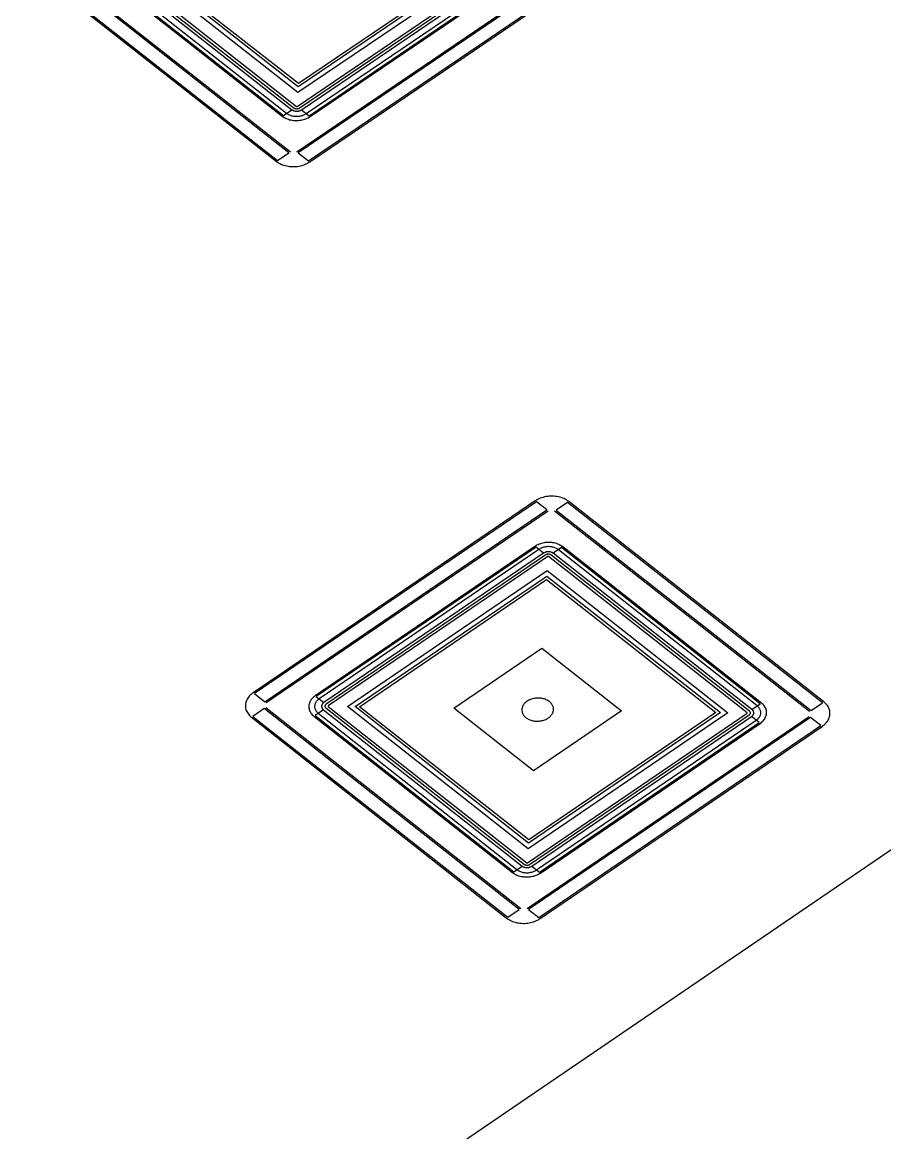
# Model space of a CAD drawing. Extents: x -68 to 264, y 51 to 115.
# Drawn here: x -28.95 to -26.478, y 80.382 to 83.566 of the extents above; entities that cross this region are included whole.
import ezdxf

# ---------------------------------------------------------------- set-up
doc = ezdxf.new("R2010")
doc.units = 0
doc.layers.get('0').update_dxf_attribs({"linetype": 'CONTINUOUS'})

msp = doc.modelspace()

# ---------------------------------------------------------------- linework, layer by layer
for p, q in [((-28.1851, 83.1918), (-28.9133, 83.7639)), ((-28.9091, 83.7667), (-28.1809, 83.1947)), ((-28.7374, 83.7655), (-28.17, 83.3199)), ((-28.7306, 83.7701), (-28.1633, 83.3245)), ((-28.1597, 83.3645), (-28.6757, 83.7698)), ((-28.1585, 83.3804), (-28.6539, 83.7694)), ((-28.1579, 83.3898), (-28.6411, 83.7692)), ((-28.9497, 83.7392), (-28.2215, 83.1671)), ((-28.9459, 83.7417), (-28.2177, 83.1697)), ((-28.7715, 83.7423), (-28.2042, 83.2967)), ((-28.7683, 83.7445), (-28.2009, 83.2989)), ((-28.7592, 83.7507), (-28.1919, 83.3051)), ((-28.7443, 83.7608), (-28.177, 83.3152)), ((-28.1622, 83.1944), (-27.3558, 83.7417)), ((-28.1619, 83.3243), (-27.5335, 83.7508)), ((-27.5883, 83.7523), (-28.1597, 83.3645)), ((-27.61, 83.7526), (-28.1585, 83.3804)), ((-27.352, 83.7387), (-28.1584, 83.1914)), ((-27.6229, 83.7528), (-28.1579, 83.3898)), ((-28.1555, 83.3197), (-27.5273, 83.746)), ((-28.1493, 83.3147), (-27.5211, 83.7411)), ((-28.1358, 83.3042), (-27.5076, 83.7305)), ((-28.1289, 83.1682), (-27.3226, 83.7156)), ((-28.1276, 83.2977), (-27.4994, 83.7241)), ((-28.1255, 83.1656), (-27.3192, 83.7129)), ((-28.1247, 83.2954), (-27.4965, 83.7218)), ((-28.17, 83.3199), (-28.1696, 83.3196)), ((-28.1696, 83.3196), (-28.1691, 83.3192)), ((-28.1691, 83.3192), (-28.1685, 83.3189)), ((-28.1685, 83.3189), (-28.168, 83.3187)), ((-28.168, 83.3187), (-28.1674, 83.3184)), ((-28.1674, 83.3184), (-28.1668, 83.3182)), ((-28.1668, 83.3182), (-28.1662, 83.318)), ((-28.1662, 83.318), (-28.1656, 83.3179)), ((-28.1656, 83.3179), (-28.1649, 83.3178)), ((-28.1649, 83.3178), (-28.1643, 83.3177)), ((-28.1643, 83.3177), (-28.1636, 83.3176)), ((-28.1636, 83.3176), (-28.1629, 83.3176)), ((-28.1633, 83.3245), (-28.1626, 83.3242)), ((-28.1629, 83.3176), (-28.1623, 83.3176)), ((-28.1626, 83.3242), (-28.1619, 83.3243)), ((-28.1623, 83.3176), (-28.1616, 83.3176)), ((-28.1616, 83.3176), (-28.1609, 83.3177)), ((-28.1609, 83.3177), (-28.1603, 83.3178)), ((-28.1603, 83.3178), (-28.1596, 83.3179)), ((-28.1596, 83.3179), (-28.159, 83.3181)), ((-28.159, 83.3181), (-28.1583, 83.3183)), ((-28.1583, 83.3183), (-28.1577, 83.3185)), ((-28.1577, 83.3185), (-28.1571, 83.3188)), ((-28.1571, 83.3188), (-28.1566, 83.319)), ((-28.1566, 83.319), (-28.156, 83.3193)), ((-28.156, 83.3193), (-28.1555, 83.3197)), ((-28.2042, 83.2967), (-28.2016, 83.2948)), ((-28.2016, 83.2948), (-28.1989, 83.2931)), ((-28.2009, 83.2989), (-28.177, 83.3152)), ((-28.1989, 83.2931), (-28.196, 83.2915)), ((-28.196, 83.2915), (-28.193, 83.29)), ((-28.193, 83.29), (-28.1898, 83.2887)), ((-28.1919, 83.3051), (-28.1901, 83.3038)), ((-28.1901, 83.3038), (-28.1881, 83.3025)), ((-28.1898, 83.2887), (-28.1866, 83.2875)), ((-28.1881, 83.3025), (-28.1861, 83.3014)), ((-28.1866, 83.2875), (-28.1832, 83.2865)), ((-28.1861, 83.3014), (-28.184, 83.3004)), ((-28.184, 83.3004), (-28.1817, 83.2994)), ((-28.1832, 83.2865), (-28.1797, 83.2857)), ((-28.1817, 83.2994), (-28.1794, 83.2986)), ((-28.1797, 83.2857), (-28.1762, 83.285)), ((-28.1794, 83.2986), (-28.1771, 83.2979)), ((-28.1771, 83.2979), (-28.1746, 83.2973)), ((-28.177, 83.3152), (-28.1761, 83.3145)), ((-28.1762, 83.285), (-28.1726, 83.2845)), ((-28.1761, 83.3145), (-28.1751, 83.3139)), ((-28.1751, 83.3139), (-28.1741, 83.3134)), ((-28.1746, 83.2973), (-28.1721, 83.2968)), ((-28.1741, 83.3134), (-28.1731, 83.3129)), ((-28.1731, 83.3129), (-28.172, 83.3124)), ((-28.1726, 83.2845), (-28.1689, 83.2842)), ((-28.1721, 83.2968), (-28.1696, 83.2965)), ((-28.172, 83.3124), (-28.1708, 83.312)), ((-28.1708, 83.312), (-28.1696, 83.3116)), ((-28.1696, 83.3116), (-28.1684, 83.3114)), ((-28.1696, 83.2965), (-28.167, 83.2963)), ((-28.1689, 83.2842), (-28.1653, 83.2841)), ((-28.1684, 83.3114), (-28.1672, 83.3111)), ((-28.1672, 83.3111), (-28.1659, 83.3109)), ((-28.167, 83.2963), (-28.1644, 83.2962)), ((-28.1659, 83.3109), (-28.1647, 83.3108)), ((-28.1653, 83.2841), (-28.1616, 83.2841)), ((-28.1647, 83.3108), (-28.1634, 83.3108)), ((-28.1644, 83.2962), (-28.1618, 83.2962)), ((-28.1634, 83.3108), (-28.1621, 83.3108)), ((-28.1621, 83.3108), (-28.1608, 83.3109)), ((-28.1618, 83.2962), (-28.1592, 83.2963)), ((-28.1616, 83.2841), (-28.1579, 83.2843)), ((-28.1608, 83.3109), (-28.1596, 83.311)), ((-28.1596, 83.311), (-28.1583, 83.3112)), ((-28.1592, 83.2963), (-28.1567, 83.2966)), ((-28.1583, 83.3112), (-28.1571, 83.3114)), ((-28.1579, 83.2843), (-28.1542, 83.2847)), ((-28.1571, 83.3114), (-28.1558, 83.3118)), ((-28.1567, 83.2966), (-28.1541, 83.297)), ((-28.1558, 83.3118), (-28.1546, 83.3121)), ((-28.1546, 83.3121), (-28.1535, 83.3125)), ((-28.1542, 83.2847), (-28.1506, 83.2852)), ((-28.1541, 83.297), (-28.1516, 83.2975)), ((-28.1535, 83.3125), (-28.1524, 83.313)), ((-28.1524, 83.313), (-28.1513, 83.3135)), ((-28.1516, 83.2975), (-28.1491, 83.2981)), ((-28.1513, 83.3135), (-28.1502, 83.3141)), ((-28.1506, 83.2852), (-28.147, 83.2859)), ((-28.1502, 83.3141), (-28.1493, 83.3147)), ((-28.1493, 83.3147), (-28.1276, 83.2977)), ((-28.1491, 83.2981), (-28.1467, 83.2989)), ((-28.147, 83.2859), (-28.1435, 83.2868)), ((-28.1467, 83.2989), (-28.1443, 83.2997)), ((-28.1443, 83.2997), (-28.1421, 83.3007)), ((-28.1435, 83.2868), (-28.1401, 83.2879)), ((-28.1421, 83.3007), (-28.1399, 83.3017)), ((-28.1401, 83.2879), (-28.1368, 83.2891)), ((-28.1399, 83.3017), (-28.1378, 83.3029)), ((-28.1378, 83.3029), (-28.1358, 83.3042)), ((-28.1368, 83.2891), (-28.1335, 83.2905)), ((-28.1335, 83.2905), (-28.1304, 83.292)), ((-28.1304, 83.292), (-28.1275, 83.2936)), ((-28.1275, 83.2936), (-28.1247, 83.2954)), ((-28.2177, 83.1697), (-28.1851, 83.1918)), ((-28.1584, 83.1914), (-28.1289, 83.1682)), ((-28.2215, 83.1671), (-28.2184, 83.1649)), ((-28.2184, 83.1649), (-28.2151, 83.1628)), ((-28.2151, 83.1628), (-28.2116, 83.1608)), ((-28.2116, 83.1608), (-28.208, 83.159)), ((-28.208, 83.159), (-28.2042, 83.1574)), ((-28.2042, 83.1574), (-28.2002, 83.156)), ((-28.1483, 83.1552), (-28.1441, 83.1565)), ((-28.1441, 83.1565), (-28.1401, 83.1579)), ((-28.1401, 83.1579), (-28.1362, 83.1596)), ((-28.1362, 83.1596), (-28.1325, 83.1614)), ((-28.1325, 83.1614), (-28.1289, 83.1634)), ((-28.1289, 83.1634), (-28.1255, 83.1656)), ((-28.2002, 83.156), (-28.1961, 83.1548)), ((-28.1961, 83.1548), (-28.1919, 83.1538)), ((-28.1919, 83.1538), (-28.1877, 83.153)), ((-28.1877, 83.153), (-28.1833, 83.1524)), ((-28.1833, 83.1524), (-28.1789, 83.152)), ((-28.1789, 83.152), (-28.1745, 83.1519)), ((-28.1745, 83.1519), (-28.17, 83.1519)), ((-28.17, 83.1519), (-28.1656, 83.1521)), ((-28.1656, 83.1521), (-28.1612, 83.1526)), ((-28.1612, 83.1526), (-28.1568, 83.1533)), ((-28.1568, 83.1533), (-28.1525, 83.1541)), ((-28.1525, 83.1541), (-28.1483, 83.1552)), ((-27.4607, 82.2026), (-27.4648, 82.2012)), ((-27.4566, 82.2039), (-27.4607, 82.2026)), ((-27.4524, 82.205), (-27.4566, 82.2039)), ((-27.448, 82.2059), (-27.4524, 82.205)), ((-27.4437, 82.2065), (-27.448, 82.2059)), ((-27.4392, 82.207), (-27.4437, 82.2065)), ((-27.4348, 82.2072), (-27.4392, 82.207)), ((-27.4303, 82.2073), (-27.4348, 82.2072)), ((-27.4259, 82.2071), (-27.4303, 82.2073)), ((-27.4215, 82.2067), (-27.4259, 82.2071)), ((-27.4171, 82.2061), (-27.4215, 82.2067)), ((-27.4129, 82.2053), (-27.4171, 82.2061)), ((-27.4087, 82.2043), (-27.4129, 82.2053)), ((-27.4046, 82.2031), (-27.4087, 82.2043)), ((-27.4006, 82.2017), (-27.4046, 82.2031)), ((-27.3968, 82.2001), (-27.4006, 82.2017)), ((-27.4794, 82.1935), (-28.2875, 81.6438)), ((-27.476, 82.1908), (-28.2841, 81.6412)), ((-27.476, 82.1957), (-27.4794, 82.1935)), ((-27.4724, 82.1977), (-27.476, 82.1957)), ((-27.4464, 82.1676), (-27.476, 82.1908)), ((-27.4687, 82.1995), (-27.4724, 82.1977)), ((-27.4648, 82.2012), (-27.4687, 82.1995)), ((-27.387, 82.1894), (-27.4197, 82.1672)), ((-27.3931, 82.1983), (-27.3968, 82.2001)), ((-27.3897, 82.1963), (-27.3931, 82.1983)), ((-27.3864, 82.1942), (-27.3897, 82.1963)), ((-26.656, 81.6148), (-27.387, 82.1894)), ((-27.3833, 82.192), (-27.3864, 82.1942)), ((-26.6522, 81.6174), (-27.3833, 82.192)), ((-28.2546, 81.6179), (-27.4464, 82.1676)), ((-27.4426, 82.1646), (-28.2508, 81.6149)), ((-26.6929, 81.5897), (-27.4239, 82.1643)), ((-27.4197, 82.1672), (-26.6887, 81.5926)), ((-27.4505, 82.0741), (-27.4541, 82.0735)), ((-27.4468, 82.0744), (-27.4505, 82.0741)), ((-27.4431, 82.0746), (-27.4468, 82.0744)), ((-27.4394, 82.0747), (-27.4431, 82.0746)), ((-27.4358, 82.0745), (-27.4394, 82.0747)), ((-27.4321, 82.0742), (-27.4358, 82.0745)), ((-27.4285, 82.0737), (-27.4321, 82.0742)), ((-27.4801, 82.0633), (-28.1097, 81.6349)), ((-27.4771, 82.0609), (-28.1068, 81.6326)), ((-27.4689, 82.0545), (-28.0986, 81.6261)), ((-27.4554, 82.0439), (-28.0851, 81.6155)), ((-27.4773, 82.0651), (-27.4801, 82.0633)), ((-27.4743, 82.0667), (-27.4773, 82.0651)), ((-27.4554, 82.0439), (-27.4771, 82.0609)), ((-27.4712, 82.0682), (-27.4743, 82.0667)), ((-27.468, 82.0696), (-27.4712, 82.0682)), ((-27.4669, 82.0557), (-27.4689, 82.0545)), ((-27.4646, 82.0708), (-27.468, 82.0696)), ((-27.4648, 82.0569), (-27.4669, 82.0557)), ((-27.4627, 82.058), (-27.4648, 82.0569)), ((-27.4612, 82.0719), (-27.4646, 82.0708)), ((-27.4604, 82.059), (-27.4627, 82.058)), ((-27.4577, 82.0728), (-27.4612, 82.0719)), ((-27.458, 82.0598), (-27.4604, 82.059)), ((-27.4556, 82.0606), (-27.458, 82.0598)), ((-27.4541, 82.0735), (-27.4577, 82.0728)), ((-27.4531, 82.0612), (-27.4556, 82.0606)), ((-27.4544, 82.0445), (-27.4554, 82.0439)), ((-27.4534, 82.0451), (-27.4544, 82.0445)), ((-27.4523, 82.0456), (-27.4534, 82.0451)), ((-27.4506, 82.0617), (-27.4531, 82.0612)), ((-27.4512, 82.0461), (-27.4523, 82.0456)), ((-27.45, 82.0465), (-27.4512, 82.0461)), ((-27.448, 82.0621), (-27.4506, 82.0617)), ((-27.4489, 82.0469), (-27.45, 82.0465)), ((-27.4476, 82.0472), (-27.4489, 82.0469)), ((-27.4455, 82.0624), (-27.448, 82.0621)), ((-27.4464, 82.0474), (-27.4476, 82.0472)), ((-27.4451, 82.0476), (-27.4464, 82.0474)), ((-27.4429, 82.0625), (-27.4455, 82.0624)), ((-27.4438, 82.0478), (-27.4451, 82.0476)), ((-27.4426, 82.0478), (-27.4438, 82.0478)), ((-27.4403, 82.0625), (-27.4429, 82.0625)), ((-27.4413, 82.0479), (-27.4426, 82.0478)), ((-27.44, 82.0478), (-27.4413, 82.0479)), ((-27.4377, 82.0624), (-27.4403, 82.0625)), ((-27.4387, 82.0477), (-27.44, 82.0478)), ((-27.4375, 82.0475), (-27.4387, 82.0477)), ((-27.4351, 82.0622), (-27.4377, 82.0624)), ((-27.4362, 82.0473), (-27.4375, 82.0475)), ((-27.435, 82.047), (-27.4362, 82.0473)), ((-27.4326, 82.0618), (-27.4351, 82.0622)), ((-27.4338, 82.0466), (-27.435, 82.047)), ((-27.4327, 82.0462), (-27.4338, 82.0466)), ((-27.4316, 82.0458), (-27.4327, 82.0462)), ((-27.4301, 82.0614), (-27.4326, 82.0618)), ((-27.4305, 82.0453), (-27.4316, 82.0458)), ((-27.4295, 82.0447), (-27.4305, 82.0453)), ((-27.4276, 82.0608), (-27.4301, 82.0614)), ((-27.4286, 82.0441), (-27.4295, 82.0447)), ((-27.4277, 82.0434), (-27.4286, 82.0441)), ((-27.4249, 82.073), (-27.4285, 82.0737)), ((-27.4037, 82.0598), (-27.4277, 82.0434)), ((-26.8581, 81.5957), (-27.4277, 82.0434)), ((-27.4252, 82.0601), (-27.4276, 82.0608)), ((-27.4229, 82.0592), (-27.4252, 82.0601)), ((-27.4215, 82.0722), (-27.4249, 82.073)), ((-27.4207, 82.0583), (-27.4229, 82.0592)), ((-27.4181, 82.0712), (-27.4215, 82.0722)), ((-27.4185, 82.0573), (-27.4207, 82.0583)), ((-27.4165, 82.0561), (-27.4185, 82.0573)), ((-27.4148, 82.07), (-27.4181, 82.0712)), ((-27.4146, 82.0549), (-27.4165, 82.0561)), ((-27.4116, 82.0687), (-27.4148, 82.07)), ((-27.4128, 82.0536), (-27.4146, 82.0549)), ((-26.8432, 81.6058), (-27.4128, 82.0536)), ((-27.4086, 82.0672), (-27.4116, 82.0687)), ((-27.4057, 82.0656), (-27.4086, 82.0672)), ((-27.403, 82.0639), (-27.4057, 82.0656)), ((-26.8342, 81.612), (-27.4037, 82.0598)), ((-27.4004, 82.062), (-27.403, 82.0639)), ((-26.8309, 81.6143), (-27.4004, 82.062)), ((-27.4492, 82.0389), (-28.0788, 81.6106)), ((-27.443, 82.0341), (-28.0727, 81.6058)), ((-27.4486, 82.0393), (-27.4492, 82.0389)), ((-27.4481, 82.0396), (-27.4486, 82.0393)), ((-27.4475, 82.0399), (-27.4481, 82.0396)), ((-27.4469, 82.0401), (-27.4475, 82.0399)), ((-27.4463, 82.0403), (-27.4469, 82.0401)), ((-27.4457, 82.0405), (-27.4463, 82.0403)), ((-27.4451, 82.0407), (-27.4457, 82.0405)), ((-27.4444, 82.0408), (-27.4451, 82.0407)), ((-27.4438, 82.0409), (-27.4444, 82.0408)), ((-27.4431, 82.041), (-27.4438, 82.0409)), ((-27.4424, 82.041), (-27.4431, 82.041)), ((-27.442, 82.0343), (-27.443, 82.0341)), ((-27.4417, 82.041), (-27.4424, 82.041)), ((-27.4414, 82.0341), (-27.442, 82.0343)), ((-27.4411, 82.041), (-27.4417, 82.041)), ((-26.8719, 81.5863), (-27.4414, 82.0341)), ((-27.4404, 82.0409), (-27.4411, 82.041)), ((-27.4397, 82.0409), (-27.4404, 82.0409)), ((-27.4391, 82.0407), (-27.4397, 82.0409)), ((-27.4385, 82.0406), (-27.4391, 82.0407)), ((-27.4378, 82.0404), (-27.4385, 82.0406)), ((-27.4372, 82.0402), (-27.4378, 82.0404)), ((-27.4367, 82.0399), (-27.4372, 82.0402)), ((-27.4361, 82.0397), (-27.4367, 82.0399)), ((-27.4356, 82.0394), (-27.4361, 82.0397)), ((-27.4351, 82.0391), (-27.4356, 82.0394)), ((-27.4346, 82.0387), (-27.4351, 82.0391)), ((-26.8651, 81.591), (-27.4346, 82.0387)), ((-28.0176, 81.6043), (-27.445, 81.9939)), ((-27.445, 81.9939), (-26.927, 81.5866)), ((-27.9958, 81.6039), (-27.4461, 81.978)), ((-27.983, 81.6037), (-27.4467, 81.9686)), ((-27.4467, 81.9686), (-26.9617, 81.5872)), ((-27.4461, 81.978), (-26.9488, 81.587)), ((-27.7128, 81.5993), (-27.4603, 81.7712)), ((-27.4603, 81.7712), (-27.2318, 81.5916)), ((-28.3014, 81.6309), (-28.3034, 81.6279)), ((-28.2991, 81.6337), (-28.3014, 81.6309)), ((-28.2965, 81.6364), (-28.2991, 81.6337)), ((-28.2937, 81.639), (-28.2965, 81.6364)), ((-28.2908, 81.6415), (-28.2937, 81.639)), ((-28.2875, 81.6438), (-28.2908, 81.6415)), ((-28.2841, 81.6412), (-28.2546, 81.6179)), ((-28.1172, 81.6288), (-28.1193, 81.6265)), ((-28.1149, 81.631), (-28.1172, 81.6288)), ((-28.1124, 81.633), (-28.1149, 81.631)), ((-28.1097, 81.6349), (-28.1124, 81.633)), ((-28.1068, 81.6326), (-28.0851, 81.6155)), ((-27.476, 81.6284), (-27.4789, 81.6281)), ((-27.473, 81.6286), (-27.476, 81.6284)), ((-27.47, 81.6286), (-27.473, 81.6286)), ((-27.4671, 81.6285), (-27.47, 81.6286)), ((-27.4641, 81.6282), (-27.4671, 81.6285)), ((-27.4612, 81.6278), (-27.4641, 81.6282)), ((-28.3099, 81.609), (-28.31, 81.6057)), ((-28.31, 81.6057), (-28.3098, 81.6025)), ((-28.3095, 81.6123), (-28.3099, 81.609)), ((-28.3098, 81.6025), (-28.3093, 81.5993)), ((-28.3089, 81.6155), (-28.3095, 81.6123)), ((-28.3093, 81.5993), (-28.3085, 81.5961)), ((-28.3079, 81.6187), (-28.3089, 81.6155)), ((-28.3067, 81.6218), (-28.3079, 81.6187)), ((-28.3052, 81.6249), (-28.3067, 81.6218)), ((-28.3034, 81.6279), (-28.3052, 81.6249)), ((-28.256, 81.5983), (-28.2887, 81.5761)), ((-27.525, 81.0228), (-28.256, 81.5983)), ((-28.2518, 81.6012), (-27.5208, 81.0257)), ((-28.128, 81.6088), (-28.1283, 81.6061)), ((-28.1283, 81.6061), (-28.1283, 81.6034)), ((-28.1283, 81.6034), (-28.1282, 81.6007)), ((-28.1282, 81.6007), (-28.1277, 81.598)), ((-28.1274, 81.6114), (-28.128, 81.6088)), ((-28.1277, 81.598), (-28.1271, 81.5954)), ((-28.1266, 81.6141), (-28.1274, 81.6114)), ((-28.1256, 81.6167), (-28.1266, 81.6141)), ((-28.1243, 81.6193), (-28.1256, 81.6167)), ((-28.1229, 81.6218), (-28.1243, 81.6193)), ((-28.1212, 81.6242), (-28.1229, 81.6218)), ((-28.1193, 81.6265), (-28.1212, 81.6242)), ((-28.1116, 81.6058), (-28.1117, 81.6039)), ((-28.1117, 81.6039), (-28.1115, 81.602)), ((-28.1114, 81.6077), (-28.1116, 81.6058)), ((-28.1115, 81.602), (-28.1113, 81.6001)), ((-28.111, 81.6096), (-28.1114, 81.6077)), ((-28.1113, 81.6001), (-28.1108, 81.5983)), ((-28.1105, 81.6115), (-28.111, 81.6096)), ((-28.1108, 81.5983), (-28.1102, 81.5964)), ((-28.1097, 81.6133), (-28.1105, 81.6115)), ((-28.1102, 81.5964), (-28.1094, 81.5946)), ((-28.1089, 81.6151), (-28.1097, 81.6133)), ((-28.1078, 81.6169), (-28.1089, 81.6151)), ((-28.1066, 81.6186), (-28.1078, 81.6169)), ((-28.1053, 81.6202), (-28.1066, 81.6186)), ((-28.1038, 81.6218), (-28.1053, 81.6202)), ((-28.1022, 81.6233), (-28.1038, 81.6218)), ((-28.1004, 81.6248), (-28.1022, 81.6233)), ((-28.0986, 81.6261), (-28.1004, 81.6248)), ((-28.0915, 81.6055), (-28.0916, 81.6045)), ((-28.0916, 81.6045), (-28.0915, 81.6036)), ((-28.0914, 81.6064), (-28.0915, 81.6055)), ((-28.0915, 81.6036), (-28.0913, 81.6027)), ((-28.0912, 81.6073), (-28.0914, 81.6064)), ((-28.0913, 81.6027), (-28.0911, 81.6017)), ((-28.091, 81.6083), (-28.0912, 81.6073)), ((-28.0911, 81.6017), (-28.0908, 81.6008)), ((-28.0906, 81.6092), (-28.091, 81.6083)), ((-28.0908, 81.6008), (-28.0904, 81.6)), ((-28.0902, 81.6101), (-28.0906, 81.6092)), ((-28.0904, 81.6), (-28.0899, 81.5991)), ((-28.0897, 81.6109), (-28.0902, 81.6101)), ((-28.0899, 81.5991), (-28.0894, 81.5983)), ((-28.0891, 81.6118), (-28.0897, 81.6109)), ((-28.0894, 81.5983), (-28.0888, 81.5974)), ((-28.0884, 81.6126), (-28.0891, 81.6118)), ((-28.0888, 81.5974), (-28.0881, 81.5967)), ((-28.0877, 81.6134), (-28.0884, 81.6126)), ((-28.0881, 81.5967), (-28.0873, 81.5959)), ((-28.0869, 81.6141), (-28.0877, 81.6134)), ((-28.086, 81.6149), (-28.0869, 81.6141)), ((-28.0851, 81.6155), (-28.086, 81.6149)), ((-28.0821, 81.6058), (-28.0822, 81.6053)), ((-28.0822, 81.6053), (-28.0822, 81.6048)), ((-28.0822, 81.6048), (-28.0822, 81.6043)), ((-28.0822, 81.6043), (-28.0821, 81.6039)), ((-28.082, 81.6063), (-28.0821, 81.6058)), ((-28.0821, 81.6039), (-28.082, 81.6034)), ((-28.0819, 81.6068), (-28.082, 81.6063)), ((-28.082, 81.6034), (-28.0818, 81.6029)), ((-28.0817, 81.6073), (-28.0819, 81.6068)), ((-28.0818, 81.6029), (-28.0816, 81.6024)), ((-28.0815, 81.6077), (-28.0817, 81.6073)), ((-28.0816, 81.6024), (-28.0814, 81.602)), ((-28.0812, 81.6082), (-28.0815, 81.6077)), ((-28.0814, 81.602), (-28.0811, 81.6015)), ((-28.0809, 81.6086), (-28.0812, 81.6082)), ((-28.0811, 81.6015), (-28.0807, 81.6011)), ((-28.0805, 81.6091), (-28.0809, 81.6086)), ((-28.0807, 81.6011), (-28.0804, 81.6007)), ((-28.0802, 81.6095), (-28.0805, 81.6091)), ((-28.0804, 81.6007), (-28.08, 81.6003)), ((-28.0797, 81.6099), (-28.0802, 81.6095)), ((-28.08, 81.6003), (-28.0795, 81.6)), ((-28.0793, 81.6102), (-28.0797, 81.6099)), ((-28.0795, 81.6), (-27.5101, 81.1517)), ((-28.0788, 81.6106), (-28.0793, 81.6102)), ((-28.0727, 81.6058), (-28.073, 81.6053)), ((-28.073, 81.6053), (-28.0727, 81.6046)), ((-28.0727, 81.6046), (-27.5033, 81.1563)), ((-27.4997, 81.1966), (-28.0176, 81.6043)), ((-27.4986, 81.2125), (-27.9958, 81.6039)), ((-27.498, 81.222), (-27.983, 81.6037)), ((-27.4844, 81.4196), (-27.7128, 81.5993)), ((-27.5174, 81.5984), (-27.5177, 81.5962)), ((-27.517, 81.6005), (-27.5174, 81.5984)), ((-27.5163, 81.6026), (-27.517, 81.6005)), ((-27.5155, 81.6047), (-27.5163, 81.6026)), ((-27.5145, 81.6068), (-27.5155, 81.6047)), ((-27.5133, 81.6088), (-27.5145, 81.6068)), ((-27.512, 81.6108), (-27.5133, 81.6088)), ((-27.5105, 81.6127), (-27.512, 81.6108)), ((-27.5088, 81.6145), (-27.5105, 81.6127)), ((-27.5069, 81.6162), (-27.5088, 81.6145)), ((-27.5049, 81.6179), (-27.5069, 81.6162)), ((-27.5028, 81.6194), (-27.5049, 81.6179)), ((-27.5005, 81.6209), (-27.5028, 81.6194)), ((-27.4981, 81.6222), (-27.5005, 81.6209)), ((-27.4956, 81.6234), (-27.4981, 81.6222)), ((-27.493, 81.6245), (-27.4956, 81.6234)), ((-27.4903, 81.6255), (-27.493, 81.6245)), ((-27.4876, 81.6264), (-27.4903, 81.6255)), ((-27.4847, 81.6271), (-27.4876, 81.6264)), ((-27.4819, 81.6277), (-27.4847, 81.6271)), ((-27.4789, 81.6281), (-27.4819, 81.6277)), ((-27.4584, 81.6273), (-27.4612, 81.6278)), ((-27.4556, 81.6266), (-27.4584, 81.6273)), ((-27.4529, 81.6258), (-27.4556, 81.6266)), ((-27.4502, 81.6249), (-27.4529, 81.6258)), ((-27.4477, 81.6238), (-27.4502, 81.6249)), ((-27.4452, 81.6226), (-27.4477, 81.6238)), ((-27.4429, 81.6213), (-27.4452, 81.6226)), ((-27.4407, 81.6199), (-27.4429, 81.6213)), ((-27.4386, 81.6184), (-27.4407, 81.6199)), ((-27.4367, 81.6168), (-27.4386, 81.6184)), ((-27.435, 81.6151), (-27.4367, 81.6168)), ((-27.4333, 81.6133), (-27.435, 81.6151)), ((-27.4319, 81.6114), (-27.4333, 81.6133)), ((-27.4306, 81.6095), (-27.4319, 81.6114)), ((-27.4295, 81.6075), (-27.4306, 81.6095)), ((-27.4286, 81.6054), (-27.4295, 81.6075)), ((-27.4279, 81.6033), (-27.4286, 81.6054)), ((-27.4274, 81.6012), (-27.4279, 81.6033)), ((-27.4271, 81.5991), (-27.4274, 81.6012)), ((-27.4269, 81.5969), (-27.4271, 81.5991)), ((-27.427, 81.5947), (-27.4269, 81.5969)), ((-26.8581, 81.5957), (-26.8342, 81.612)), ((-26.8416, 81.6044), (-26.8432, 81.6058)), ((-26.84, 81.6029), (-26.8416, 81.6044)), ((-26.8386, 81.6014), (-26.84, 81.6029)), ((-26.8373, 81.5997), (-26.8386, 81.6014)), ((-26.8362, 81.598), (-26.8373, 81.5997)), ((-26.8353, 81.5963), (-26.8362, 81.598)), ((-26.8285, 81.6122), (-26.8309, 81.6143)), ((-26.8263, 81.6101), (-26.8285, 81.6122)), ((-26.8243, 81.6079), (-26.8263, 81.6101)), ((-26.8225, 81.6056), (-26.8243, 81.6079)), ((-26.8209, 81.6032), (-26.8225, 81.6056)), ((-26.8196, 81.6007), (-26.8209, 81.6032)), ((-26.8185, 81.5981), (-26.8196, 81.6007)), ((-26.8176, 81.5955), (-26.8185, 81.5981)), ((-26.6887, 81.5926), (-26.656, 81.6148)), ((-26.6494, 81.615), (-26.6522, 81.6174)), ((-26.6467, 81.6124), (-26.6494, 81.615)), ((-26.6443, 81.6097), (-26.6467, 81.6124)), ((-26.6421, 81.6069), (-26.6443, 81.6097)), ((-26.6402, 81.604), (-26.6421, 81.6069)), ((-26.6386, 81.601), (-26.6402, 81.604)), ((-26.6372, 81.598), (-26.6386, 81.601)), ((-26.6361, 81.5948), (-26.6372, 81.598)), ((-28.3085, 81.5961), (-28.3074, 81.593)), ((-28.3074, 81.593), (-28.3061, 81.5899)), ((-28.3061, 81.5899), (-28.3044, 81.5869)), ((-28.3044, 81.5869), (-28.3025, 81.584)), ((-28.3025, 81.584), (-28.3004, 81.5812)), ((-28.3004, 81.5812), (-28.298, 81.5785)), ((-28.298, 81.5785), (-28.2953, 81.5759)), ((-28.2953, 81.5759), (-28.2924, 81.5735)), ((-28.2924, 81.5735), (-27.5615, 80.998)), ((-28.2887, 81.5761), (-27.5578, 81.0005)), ((-28.1271, 81.5954), (-28.1262, 81.5928)), ((-28.1262, 81.5928), (-28.1251, 81.5902)), ((-28.1251, 81.5902), (-28.1237, 81.5877)), ((-28.1237, 81.5877), (-28.1221, 81.5853)), ((-28.1221, 81.5853), (-28.1204, 81.583)), ((-28.1204, 81.583), (-28.1184, 81.5808)), ((-28.1184, 81.5808), (-28.1162, 81.5787)), ((-28.1162, 81.5787), (-28.1138, 81.5767)), ((-28.1138, 81.5767), (-27.5443, 81.1283)), ((-28.0865, 81.5952), (-28.1105, 81.5789)), ((-28.1105, 81.5789), (-27.541, 81.1306)), ((-28.1094, 81.5946), (-28.1084, 81.5929)), ((-28.1084, 81.5929), (-28.1073, 81.5912)), ((-28.1073, 81.5912), (-28.1061, 81.5896)), ((-28.1061, 81.5896), (-28.1046, 81.588)), ((-28.1046, 81.588), (-28.1031, 81.5865)), ((-28.1031, 81.5865), (-28.1014, 81.5851)), ((-28.1014, 81.5851), (-27.5319, 81.1368)), ((-28.0873, 81.5959), (-28.0865, 81.5952)), ((-28.0865, 81.5952), (-27.517, 81.1469)), ((-27.5177, 81.5962), (-27.5177, 81.594)), ((-27.5177, 81.594), (-27.5176, 81.5919)), ((-27.5176, 81.5919), (-27.5172, 81.5897)), ((-27.5172, 81.5897), (-27.5167, 81.5876)), ((-27.5167, 81.5876), (-27.516, 81.5855)), ((-27.516, 81.5855), (-27.5151, 81.5834)), ((-27.5151, 81.5834), (-27.514, 81.5815)), ((-27.514, 81.5815), (-27.5127, 81.5795)), ((-27.5127, 81.5795), (-27.5113, 81.5776)), ((-27.5113, 81.5776), (-27.5097, 81.5759)), ((-27.5097, 81.5759), (-27.5079, 81.5742)), ((-27.5079, 81.5742), (-27.506, 81.5725)), ((-27.506, 81.5725), (-27.5039, 81.571)), ((-27.5039, 81.571), (-27.5017, 81.5696)), ((-27.502, 81.0254), (-26.6938, 81.576)), ((-27.5019, 81.1561), (-26.8719, 81.5852)), ((-27.5017, 81.5696), (-27.4994, 81.5683)), ((-26.927, 81.5866), (-27.4997, 81.1966)), ((-27.4994, 81.5683), (-27.497, 81.5671)), ((-26.9488, 81.587), (-27.4986, 81.2125)), ((-26.69, 81.573), (-27.4982, 81.0224)), ((-26.9617, 81.5872), (-27.498, 81.222)), ((-27.497, 81.5671), (-27.4944, 81.566)), ((-27.4955, 81.1514), (-26.8658, 81.5803)), ((-27.4944, 81.566), (-27.4918, 81.5651)), ((-27.4918, 81.5651), (-27.489, 81.5643)), ((-27.4892, 81.1465), (-26.8595, 81.5754)), ((-27.2318, 81.5916), (-27.4844, 81.4196)), ((-27.4757, 81.1358), (-26.846, 81.5648)), ((-27.4599, 81.5638), (-27.4571, 81.5645)), ((-27.4571, 81.5645), (-27.4543, 81.5654)), ((-27.4543, 81.5654), (-27.4516, 81.5664)), ((-27.4516, 81.5664), (-27.449, 81.5675)), ((-27.449, 81.5675), (-27.4465, 81.5687)), ((-27.4465, 81.5687), (-27.4441, 81.57)), ((-27.4441, 81.57), (-27.4419, 81.5715)), ((-27.4419, 81.5715), (-27.4397, 81.573)), ((-27.4397, 81.573), (-27.4377, 81.5747)), ((-27.4377, 81.5747), (-27.4359, 81.5764)), ((-27.4359, 81.5764), (-27.4342, 81.5782)), ((-27.4342, 81.5782), (-27.4327, 81.5801)), ((-27.4327, 81.5801), (-27.4313, 81.5821)), ((-27.4313, 81.5821), (-27.4301, 81.5841)), ((-27.4301, 81.5841), (-27.4291, 81.5862)), ((-27.4291, 81.5862), (-27.4283, 81.5883)), ((-27.4283, 81.5883), (-27.4277, 81.5904)), ((-27.4277, 81.5904), (-27.4272, 81.5926)), ((-27.4272, 81.5926), (-27.427, 81.5947)), ((-26.8716, 81.5856), (-26.8719, 81.5863)), ((-26.8719, 81.5852), (-26.8716, 81.5856)), ((-26.8658, 81.5803), (-26.8653, 81.5807)), ((-26.8653, 81.5807), (-26.8649, 81.5811)), ((-26.8646, 81.5906), (-26.8651, 81.591)), ((-26.8649, 81.5811), (-26.8644, 81.5814)), ((-26.8642, 81.5902), (-26.8646, 81.5906)), ((-26.8644, 81.5814), (-26.8641, 81.5819)), ((-26.8639, 81.5898), (-26.8642, 81.5902)), ((-26.8641, 81.5819), (-26.8637, 81.5823)), ((-26.8636, 81.5894), (-26.8639, 81.5898)), ((-26.8637, 81.5823), (-26.8634, 81.5827)), ((-26.8633, 81.5889), (-26.8636, 81.5894)), ((-26.8634, 81.5827), (-26.8631, 81.5832)), ((-26.863, 81.5885), (-26.8633, 81.5889)), ((-26.8631, 81.5832), (-26.8629, 81.5837)), ((-26.8628, 81.588), (-26.863, 81.5885)), ((-26.8629, 81.5837), (-26.8627, 81.5841)), ((-26.8627, 81.5875), (-26.8628, 81.588)), ((-26.8625, 81.5871), (-26.8627, 81.5875)), ((-26.8627, 81.5841), (-26.8626, 81.5846)), ((-26.8626, 81.5846), (-26.8625, 81.5851)), ((-26.8625, 81.5866), (-26.8625, 81.5871)), ((-26.8624, 81.5861), (-26.8625, 81.5866)), ((-26.8625, 81.5851), (-26.8624, 81.5856)), ((-26.8624, 81.5856), (-26.8624, 81.5861)), ((-26.8595, 81.5754), (-26.8586, 81.5761)), ((-26.8378, 81.5583), (-26.8595, 81.5754)), ((-26.8586, 81.5761), (-26.8577, 81.5768)), ((-26.8573, 81.595), (-26.8581, 81.5957)), ((-26.8577, 81.5768), (-26.8569, 81.5775)), ((-26.8566, 81.5942), (-26.8573, 81.595)), ((-26.8569, 81.5775), (-26.8562, 81.5783)), ((-26.8559, 81.5935), (-26.8566, 81.5942)), ((-26.8562, 81.5783), (-26.8555, 81.5791)), ((-26.8552, 81.5927), (-26.8559, 81.5935)), ((-26.8555, 81.5791), (-26.855, 81.58)), ((-26.8547, 81.5918), (-26.8552, 81.5927)), ((-26.855, 81.58), (-26.8544, 81.5808)), ((-26.8542, 81.591), (-26.8547, 81.5918)), ((-26.8544, 81.5808), (-26.854, 81.5817)), ((-26.8538, 81.5901), (-26.8542, 81.591)), ((-26.854, 81.5817), (-26.8537, 81.5827)), ((-26.8535, 81.5892), (-26.8538, 81.5901)), ((-26.8537, 81.5827), (-26.8534, 81.5836)), ((-26.8533, 81.5883), (-26.8535, 81.5892)), ((-26.8534, 81.5836), (-26.8532, 81.5845)), ((-26.8531, 81.5873), (-26.8533, 81.5883)), ((-26.8532, 81.5845), (-26.8531, 81.5854)), ((-26.8531, 81.5864), (-26.8531, 81.5873)), ((-26.8531, 81.5854), (-26.8531, 81.5864)), ((-26.846, 81.5648), (-26.8441, 81.5661)), ((-26.8441, 81.5661), (-26.8424, 81.5676)), ((-26.8424, 81.5676), (-26.8408, 81.5691)), ((-26.8408, 81.5691), (-26.8393, 81.5707)), ((-26.8393, 81.5707), (-26.838, 81.5723)), ((-26.838, 81.5723), (-26.8368, 81.5741)), ((-26.8368, 81.5741), (-26.8357, 81.5758)), ((-26.8357, 81.5758), (-26.8349, 81.5776)), ((-26.8345, 81.5945), (-26.8353, 81.5963)), ((-26.8349, 81.5776), (-26.8341, 81.5795)), ((-26.8338, 81.5927), (-26.8345, 81.5945)), ((-26.8341, 81.5795), (-26.8336, 81.5813)), ((-26.8334, 81.5908), (-26.8338, 81.5927)), ((-26.8336, 81.5813), (-26.8332, 81.5832)), ((-26.8331, 81.5889), (-26.8334, 81.5908)), ((-26.8332, 81.5832), (-26.833, 81.5851)), ((-26.8329, 81.587), (-26.8331, 81.5889)), ((-26.833, 81.5851), (-26.8329, 81.587)), ((-26.8253, 81.5644), (-26.8234, 81.5667)), ((-26.8234, 81.5667), (-26.8217, 81.5692)), ((-26.8217, 81.5692), (-26.8202, 81.5717)), ((-26.8202, 81.5717), (-26.819, 81.5742)), ((-26.819, 81.5742), (-26.818, 81.5768)), ((-26.818, 81.5768), (-26.8172, 81.5795)), ((-26.8169, 81.5929), (-26.8176, 81.5955)), ((-26.8172, 81.5795), (-26.8167, 81.5822)), ((-26.8165, 81.5902), (-26.8169, 81.5929)), ((-26.8167, 81.5822), (-26.8164, 81.5849)), ((-26.8163, 81.5875), (-26.8165, 81.5902)), ((-26.8164, 81.5849), (-26.8163, 81.5875)), ((-26.6604, 81.5497), (-26.69, 81.573)), ((-26.6411, 81.563), (-26.6394, 81.566)), ((-26.6394, 81.566), (-26.6379, 81.5691)), ((-26.6379, 81.5691), (-26.6366, 81.5722)), ((-26.6366, 81.5722), (-26.6357, 81.5754)), ((-26.6353, 81.5916), (-26.6361, 81.5948)), ((-26.6357, 81.5754), (-26.635, 81.5787)), ((-26.6348, 81.5884), (-26.6353, 81.5916)), ((-26.635, 81.5787), (-26.6347, 81.5819)), ((-26.6346, 81.5852), (-26.6348, 81.5884)), ((-26.6347, 81.5819), (-26.6346, 81.5852)), ((-27.489, 81.5643), (-27.4863, 81.5636)), ((-27.4863, 81.5636), (-27.4834, 81.5631)), ((-27.4834, 81.5631), (-27.4805, 81.5627)), ((-27.4805, 81.5627), (-27.4776, 81.5624)), ((-27.4776, 81.5624), (-27.4746, 81.5623)), ((-27.4746, 81.5623), (-27.4716, 81.5623)), ((-27.4716, 81.5623), (-27.4687, 81.5625)), ((-27.4687, 81.5625), (-27.4657, 81.5628)), ((-27.4686, 80.9991), (-26.6604, 81.5497)), ((-27.4675, 81.1294), (-26.8378, 81.5583)), ((-27.4657, 81.5628), (-27.4628, 81.5632)), ((-27.4652, 80.9964), (-26.657, 81.5471)), ((-27.4645, 81.127), (-26.8348, 81.556)), ((-27.4628, 81.5632), (-27.4599, 81.5638)), ((-26.8348, 81.556), (-26.8322, 81.5579)), ((-26.8322, 81.5579), (-26.8297, 81.56)), ((-26.8297, 81.56), (-26.8274, 81.5621)), ((-26.8274, 81.5621), (-26.8253, 81.5644)), ((-26.657, 81.5471), (-26.6538, 81.5494)), ((-26.6538, 81.5494), (-26.6508, 81.5519)), ((-26.6508, 81.5519), (-26.648, 81.5545)), ((-26.648, 81.5545), (-26.6455, 81.5572)), ((-26.6455, 81.5572), (-26.6432, 81.56)), ((-26.6432, 81.56), (-26.6411, 81.563)), ((-26.0793, 81.4524), (-27.957, 80.1723)), ((-27.5101, 81.1517), (-27.5096, 81.1513)), ((-27.5096, 81.1513), (-27.5091, 81.151)), ((-27.5091, 81.151), (-27.5086, 81.1507)), ((-27.5086, 81.1507), (-27.508, 81.1504)), ((-27.5033, 81.1563), (-27.5026, 81.156)), ((-27.5026, 81.156), (-27.5019, 81.1561)), ((-27.4971, 81.1505), (-27.4966, 81.1508)), ((-27.4966, 81.1508), (-27.496, 81.1511)), ((-27.496, 81.1511), (-27.4955, 81.1514)), ((-27.5443, 81.1283), (-27.5417, 81.1264)), ((-27.5417, 81.1264), (-27.539, 81.1247)), ((-27.541, 81.1306), (-27.517, 81.1469)), ((-27.539, 81.1247), (-27.5361, 81.1231)), ((-27.5361, 81.1231), (-27.5331, 81.1216)), ((-27.5331, 81.1216), (-27.5299, 81.1203)), ((-27.5319, 81.1368), (-27.5301, 81.1354)), ((-27.5301, 81.1354), (-27.5282, 81.1342)), ((-27.5299, 81.1203), (-27.5266, 81.1191)), ((-27.5282, 81.1342), (-27.5262, 81.133)), ((-27.5266, 81.1191), (-27.5232, 81.1181)), ((-27.5262, 81.133), (-27.524, 81.132)), ((-27.524, 81.132), (-27.5218, 81.1311)), ((-27.5218, 81.1311), (-27.5195, 81.1302)), ((-27.5195, 81.1302), (-27.5171, 81.1295)), ((-27.5171, 81.1295), (-27.5146, 81.1289)), ((-27.517, 81.1469), (-27.5161, 81.1463)), ((-27.5161, 81.1463), (-27.5152, 81.1457)), ((-27.5152, 81.1457), (-27.5142, 81.1451)), ((-27.5146, 81.1289), (-27.5121, 81.1285)), ((-27.5142, 81.1451), (-27.5131, 81.1446)), ((-27.5131, 81.1446), (-27.512, 81.1441)), ((-27.5121, 81.1285), (-27.5096, 81.1281)), ((-27.512, 81.1441), (-27.5108, 81.1437)), ((-27.5108, 81.1437), (-27.5097, 81.1434)), ((-27.5097, 81.1434), (-27.5085, 81.1431)), ((-27.5096, 81.1281), (-27.507, 81.1279)), ((-27.5085, 81.1431), (-27.5072, 81.1428)), ((-27.508, 81.1504), (-27.5074, 81.1502)), ((-27.5074, 81.1502), (-27.5068, 81.15)), ((-27.5072, 81.1428), (-27.506, 81.1427)), ((-27.507, 81.1279), (-27.5044, 81.1278)), ((-27.5068, 81.15), (-27.5062, 81.1498)), ((-27.5062, 81.1498), (-27.5056, 81.1496)), ((-27.506, 81.1427), (-27.5047, 81.1425)), ((-27.5056, 81.1496), (-27.5049, 81.1495)), ((-27.5049, 81.1495), (-27.5043, 81.1494)), ((-27.5047, 81.1425), (-27.5034, 81.1425)), ((-27.5044, 81.1278), (-27.5018, 81.1278)), ((-27.5043, 81.1494), (-27.5036, 81.1494)), ((-27.5036, 81.1494), (-27.5029, 81.1493)), ((-27.5034, 81.1425), (-27.5021, 81.1425)), ((-27.5029, 81.1493), (-27.5023, 81.1493)), ((-27.5023, 81.1493), (-27.5016, 81.1494)), ((-27.5021, 81.1425), (-27.5008, 81.1426)), ((-27.5018, 81.1278), (-27.4992, 81.1279)), ((-27.5016, 81.1494), (-27.5009, 81.1494)), ((-27.5009, 81.1494), (-27.5003, 81.1495)), ((-27.5008, 81.1426), (-27.4996, 81.1427)), ((-27.5003, 81.1495), (-27.4996, 81.1497)), ((-27.4996, 81.1497), (-27.499, 81.1498)), ((-27.4996, 81.1427), (-27.4983, 81.1429)), ((-27.4992, 81.1279), (-27.4966, 81.1282)), ((-27.499, 81.1498), (-27.4983, 81.15)), ((-27.4983, 81.15), (-27.4977, 81.1503)), ((-27.4983, 81.1429), (-27.497, 81.1432)), ((-27.4977, 81.1503), (-27.4971, 81.1505)), ((-27.497, 81.1432), (-27.4958, 81.1435)), ((-27.4966, 81.1282), (-27.4941, 81.1286)), ((-27.4958, 81.1435), (-27.4946, 81.1438)), ((-27.4946, 81.1438), (-27.4934, 81.1443)), ((-27.4941, 81.1286), (-27.4915, 81.1291)), ((-27.4934, 81.1443), (-27.4923, 81.1447)), ((-27.4923, 81.1447), (-27.4912, 81.1453)), ((-27.4915, 81.1291), (-27.489, 81.1298)), ((-27.4912, 81.1453), (-27.4902, 81.1458)), ((-27.4902, 81.1458), (-27.4892, 81.1465)), ((-27.4892, 81.1465), (-27.4675, 81.1294)), ((-27.489, 81.1298), (-27.4866, 81.1305)), ((-27.4866, 81.1305), (-27.4843, 81.1314)), ((-27.4843, 81.1314), (-27.482, 81.1323)), ((-27.4835, 81.1184), (-27.48, 81.1195)), ((-27.482, 81.1323), (-27.4798, 81.1334)), ((-27.48, 81.1195), (-27.4767, 81.1207)), ((-27.4798, 81.1334), (-27.4777, 81.1346)), ((-27.4777, 81.1346), (-27.4757, 81.1358)), ((-27.4767, 81.1207), (-27.4734, 81.1221)), ((-27.4734, 81.1221), (-27.4703, 81.1236)), ((-27.4703, 81.1236), (-27.4674, 81.1252)), ((-27.4674, 81.1252), (-27.4645, 81.127)), ((-27.5232, 81.1181), (-27.5197, 81.1172)), ((-27.5197, 81.1172), (-27.5162, 81.1166)), ((-27.5162, 81.1166), (-27.5126, 81.1161)), ((-27.5126, 81.1161), (-27.5089, 81.1158)), ((-27.5089, 81.1158), (-27.5052, 81.1156)), ((-27.5052, 81.1156), (-27.5016, 81.1156)), ((-27.5016, 81.1156), (-27.4979, 81.1158)), ((-27.4979, 81.1158), (-27.4942, 81.1162)), ((-27.4942, 81.1162), (-27.4906, 81.1168)), ((-27.4906, 81.1168), (-27.487, 81.1175)), ((-27.487, 81.1175), (-27.4835, 81.1184)), ((-27.5615, 80.998), (-27.5584, 80.9957)), ((-27.5584, 80.9957), (-27.5551, 80.9936)), ((-27.5578, 81.0005), (-27.525, 81.0228)), ((-27.5551, 80.9936), (-27.5516, 80.9916)), ((-27.5516, 80.9916), (-27.548, 80.9898)), ((-27.4982, 81.0224), (-27.4686, 80.9991)), ((-27.476, 80.9904), (-27.4722, 80.9922)), ((-27.4722, 80.9922), (-27.4686, 80.9942)), ((-27.4686, 80.9942), (-27.4652, 80.9964)), ((-27.548, 80.9898), (-27.5441, 80.9882)), ((-27.5441, 80.9882), (-27.5402, 80.9868)), ((-27.5402, 80.9868), (-27.5361, 80.9856)), ((-27.5361, 80.9856), (-27.5319, 80.9846)), ((-27.5319, 80.9846), (-27.5276, 80.9838)), ((-27.5276, 80.9838), (-27.5232, 80.9832)), ((-27.5232, 80.9832), (-27.5188, 80.9828)), ((-27.5188, 80.9828), (-27.5144, 80.9826)), ((-27.5144, 80.9826), (-27.5099, 80.9826)), ((-27.5099, 80.9826), (-27.5055, 80.9829)), ((-27.5055, 80.9829), (-27.501, 80.9833)), ((-27.501, 80.9833), (-27.4966, 80.984)), ((-27.4966, 80.984), (-27.4923, 80.9849)), ((-27.4923, 80.9849), (-27.4881, 80.986)), ((-27.4881, 80.986), (-27.4839, 80.9872)), ((-27.4839, 80.9872), (-27.4799, 80.9887)), ((-27.4799, 80.9887), (-27.476, 80.9904))]:
    msp.add_line(p, q)

doc.saveas('drawing.dxf')
